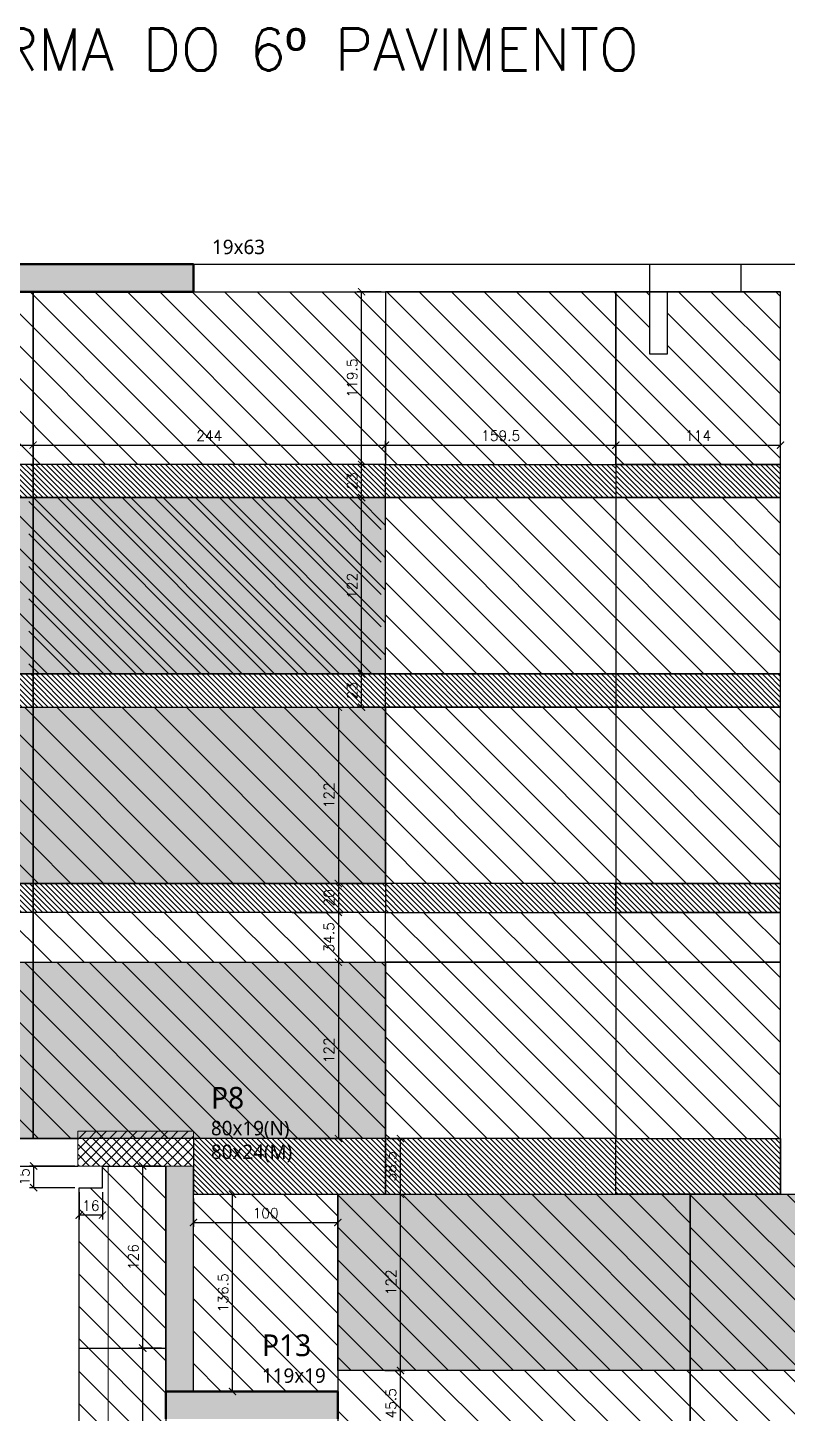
# Model space of a CAD drawing. Extents: x -32107 to -10774, y -8834 to 6017.
# Drawn here: x -30782 to -30256, y -6773 to -5814 of the extents above; entities that cross this region are included whole.
import ezdxf

# ---------------------------------------------------------------- set-up
doc = ezdxf.new("R2010")
doc.units = 0
doc.header["$PDMODE"] = 2
doc.header["$PDSIZE"] = 10
doc.layers.get('0').update_dxf_attribs({"lineweight": 13})
doc.layers.get('Defpoints').update_dxf_attribs({"lineweight": 13})
doc.layers.add('A-DETL', color=7, linetype='Continuous', lineweight=18, true_color=0x00a600)
for name, color, linetype, lineweight in [('A-DETL-GENF', 7, 'Continuous', 18), ('A-FLOR', 7, 'Continuous', 18), ('A-GENM', 7, 'Continuous', 18), ('S-BEAM', 7, 'Continuous', 18), ('S-BEAM-IDEN', 7, 'Continuous', 9), ('S-COLS', 7, 'Continuous', 18), ('S-COLS-IDEN', 7, 'Continuous', 9), ('texto de viga', 7, 'Continuous', 13)]:
    doc.layers.add(name, color=color, linetype=linetype, lineweight=lineweight)
for name, color, linetype in [('Cota', 4, 'Continuous'), ('Faixa Reesc', 8, 'Continuous'), ('Hachura 122x244', 253, 'Continuous'), ('Painéis', 200, 'Continuous'), ('Reaproveitamento', 251, 'Continuous')]:
    doc.layers.add(name, color=color, linetype=linetype)
doc.styles.add('Gadugi', font='gadugi.ttf', dxfattribs={"height": 15})
doc.styles.add('Gadugi_1', font='gadugi.ttf', dxfattribs={"height": 10})
doc.styles.add('ROMANS', font='romans.shx')
doc.dimstyles.new('Cota Paínel', dxfattribs={"dimtxt": 7, "dimasz": 5, "dimexe": 3, "dimexo": 3, "dimgap": 3, "dimtad": 1, "dimdec": 1, "dimzin": 12, "dimdsep": 46, "dimtxsty": 'ROMANS', "dimblk": 'ARCHTICK', "dimcen": 0, "dimclrd": 4, "dimclre": 4, "dimclrt": 1, "dimadec": 1, "dimazin": 3, "dimtfac": 1, "dimtdec": 1, "dimtmove": 0, "dimatfit": 3, "dimldrblk": 'OBLIQUE', "dimfxl": 0, "dimtolj": 1, "dimtzin": 12, "dimarcsym": 0})
pattern_1 = [(135, (-1087.15, -8710.546), (-11.22532, -11.22532), [])]
pattern_2 = [(135, (-1087.1495, -8707.5464), (-1.79605122, -1.79605122), [])]
pattern_3 = [(135, (-273.1495, -10304.4804), (-1.79605122, -1.79605122), [])]
pattern_4 = [(135, (-273.15, -10304.48), (-11.22532, -11.22532), [])]
pattern_5 = [(135, (-1087.1495, -8852.5464), (-1.79605122, -1.79605122), [])]
pattern_6 = [(135, (-273.15, -10480.98), (-11.22532, -11.22532), [])]
pattern_7 = [(135, (47.0113, -948.8514), (-1.79605122, -1.79605122), [])]
pattern_8 = [(135, (47.011, -948.851), (-11.22532, -11.22532), [])]

# ---------------------------------------------------------------- blocks, each defined once
blk = doc.blocks.new('122x244')
at = {"layer": 'Hachura 122x244'}
h = blk.add_hatch(color=256, dxfattribs=at)
h.dxf.hatch_style = 2
h.paths.add_polyline_path([(-30259.5, 9300.7), (-30015.5, 9300.7), (-30015.5, 9422.7), (-30259.5, 9422.7)])
at = {"layer": 'Painéis'}
blk.add_lwpolyline([(-30259.5, 9300.7), (-30015.5, 9300.7), (-30015.5, 9422.7), (-30259.5, 9422.7)], close=True, dxfattribs=at)
blk = doc.blocks.new('_ArchTick')
at = {"color": 0, "linetype": 'ByBlock', "const_width": 0.15}
blk.add_lwpolyline([(-0.5, -0.5), (0.5, 0.5)], dxfattribs=at)
blk = doc.blocks.new('*D44')
at = {"layer": 'A-GENM', "color": 4, "lineweight": -2, "transparency": 16777216}
for p, q in [((-30537.71, -6139.64), (-30554.29, -6139.64)), ((-30551.29, -6261.64), (-30551.29, -6139.64)), ((-30537.71, -6261.64), (-30554.29, -6261.64))]:
    blk.add_line(p, q, dxfattribs=at)
at = {"layer": 'Defpoints', "color": 0, "transparency": 16777216}
for p in [(-30551.29, -6139.64), (-30534.71, -6139.64), (-30534.71, -6261.64)]:
    blk.add_point(p, dxfattribs=at)
at = {"layer": 'A-GENM', "color": 4, "lineweight": -2, "transparency": 16777216, "xscale": 5, "yscale": 5, "zscale": 5}
for p, rotation in [((-30551.29, -6139.64), 90), ((-30551.29, -6261.64), 270)]:
    blk.add_blockref('_ArchTick', p, dxfattribs=dict(at, rotation=rotation))
at = {"layer": 'A-GENM', "color": 1, "transparency": 16777216, "insert": (-30557.79, -6200.64), "char_height": 7, "attachment_point": 5, "rotation": 90, "style": 'ROMANS'}
blk.add_mtext('\\A1;122', dxfattribs=at)
blk = doc.blocks.new('_OBLIQUE')
at = {"color": 0, "linetype": 'ByBlock', "lineweight": -2}
for p, q in [((0, 0), (-1, 0)), ((-0.5, -0.5), (0.5, 0.5))]:
    blk.add_line(p, q, dxfattribs=at)
blk = doc.blocks.new('*D45')
at = {"layer": 'A-GENM', "color": 4, "lineweight": -2, "transparency": 16777216}
for p, q in [((-30537.71, -6116.64), (-30554.29, -6116.64)), ((-30551.29, -6139.64), (-30551.29, -6116.64)), ((-30537.71, -6139.64), (-30554.29, -6139.64))]:
    blk.add_line(p, q, dxfattribs=at)
at = {"layer": 'Defpoints', "color": 0, "transparency": 16777216}
for p in [(-30551.29, -6116.64), (-30534.71, -6116.64), (-30534.71, -6139.64)]:
    blk.add_point(p, dxfattribs=at)
at = {"layer": 'A-GENM', "color": 4, "lineweight": -2, "transparency": 16777216, "xscale": 5, "yscale": 5, "zscale": 5}
for p, rotation in [((-30551.29, -6116.64), 90), ((-30551.29, -6139.64), 270)]:
    blk.add_blockref('_ArchTick', p, dxfattribs=dict(at, rotation=rotation))
at = {"layer": 'A-GENM', "color": 1, "transparency": 16777216, "insert": (-30557.79, -6128.14), "char_height": 7, "attachment_point": 5, "rotation": 90, "style": 'ROMANS'}
blk.add_mtext('\\A1;23', dxfattribs=at)
blk = doc.blocks.new('*D46')
at = {"layer": 'Cota', "color": 4, "lineweight": -2, "transparency": 16777216}
for p, q in [((-30537.68, -5997.14), (-30554.29, -5997.14)), ((-30551.29, -6116.64), (-30551.29, -5997.14)), ((-30537.71, -6116.64), (-30554.29, -6116.64))]:
    blk.add_line(p, q, dxfattribs=at)
at = {"layer": 'Defpoints', "color": 0, "transparency": 16777216}
for p in [(-30551.29, -5997.14), (-30534.68, -5997.14), (-30534.71, -6116.64)]:
    blk.add_point(p, dxfattribs=at)
at = {"layer": 'Cota', "color": 4, "lineweight": -2, "transparency": 16777216, "xscale": 5, "yscale": 5, "zscale": 5}
for p, rotation in [((-30551.29, -5997.14), 90), ((-30551.29, -6116.64), 270)]:
    blk.add_blockref('_ArchTick', p, dxfattribs=dict(at, rotation=rotation))
at = {"layer": 'Cota', "color": 1, "transparency": 16777216, "insert": (-30557.79, -6056.89), "char_height": 7, "attachment_point": 5, "rotation": 90, "style": 'ROMANS'}
blk.add_mtext('\\A1;119.5', dxfattribs=at)
blk = doc.blocks.new('*D47')
at = {"layer": 'Cota', "color": 4, "lineweight": -2, "transparency": 16777216}
for p, q in [((-30599.22, -6284.64), (-30564.35, -6284.64)), ((-30567.35, -6284.64), (-30567.35, -6406.64)), ((-30599.22, -6406.64), (-30564.35, -6406.64))]:
    blk.add_line(p, q, dxfattribs=at)
at = {"layer": 'Defpoints', "color": 0, "transparency": 16777216}
for p in [(-30602.22, -6284.64), (-30602.22, -6406.64), (-30567.35, -6406.64)]:
    blk.add_point(p, dxfattribs=at)
at = {"layer": 'Cota', "color": 4, "lineweight": -2, "transparency": 16777216, "xscale": 5, "yscale": 5, "zscale": 5}
for p, rotation in [((-30567.35, -6284.64), 90), ((-30567.35, -6406.64), 270)]:
    blk.add_blockref('_ArchTick', p, dxfattribs=dict(at, rotation=rotation))
at = {"layer": 'Cota', "color": 1, "transparency": 16777216, "insert": (-30573.85, -6345.64), "char_height": 7, "attachment_point": 5, "rotation": 90, "style": 'ROMANS'}
blk.add_mtext('\\A1;122', dxfattribs=at)
blk = doc.blocks.new('*D49')
at = {"layer": 'A-GENM', "color": 4, "lineweight": -2, "transparency": 16777216}
for p, q in [((-30599.22, -6426.64), (-30564.35, -6426.64)), ((-30567.35, -6426.64), (-30567.35, -6461.14)), ((-30599.22, -6461.14), (-30564.35, -6461.14))]:
    blk.add_line(p, q, dxfattribs=at)
at = {"layer": 'Defpoints', "color": 0, "transparency": 16777216}
for p in [(-30602.22, -6426.64), (-30602.22, -6461.14), (-30567.35, -6461.14)]:
    blk.add_point(p, dxfattribs=at)
at = {"layer": 'A-GENM', "color": 4, "lineweight": -2, "transparency": 16777216, "xscale": 5, "yscale": 5, "zscale": 5}
for p, rotation in [((-30567.35, -6426.64), 90), ((-30567.35, -6461.14), 270)]:
    blk.add_blockref('_ArchTick', p, dxfattribs=dict(at, rotation=rotation))
at = {"layer": 'A-GENM', "color": 1, "transparency": 16777216, "insert": (-30573.85, -6443.89), "char_height": 7, "attachment_point": 5, "rotation": 90, "style": 'ROMANS'}
blk.add_mtext('\\A1;34.5', dxfattribs=at)
blk = doc.blocks.new('*D48')
at = {"layer": 'A-GENM', "color": 4, "lineweight": -2, "transparency": 16777216}
for p, q in [((-30599.22, -6406.64), (-30564.35, -6406.64)), ((-30567.35, -6406.64), (-30567.35, -6426.64)), ((-30599.22, -6426.64), (-30564.35, -6426.64))]:
    blk.add_line(p, q, dxfattribs=at)
at = {"layer": 'Defpoints', "color": 0, "transparency": 16777216}
for p in [(-30602.22, -6406.64), (-30602.22, -6426.64), (-30567.35, -6426.64)]:
    blk.add_point(p, dxfattribs=at)
at = {"layer": 'A-GENM', "color": 4, "lineweight": -2, "transparency": 16777216, "xscale": 5, "yscale": 5, "zscale": 5}
for p, rotation in [((-30567.35, -6406.64), 90), ((-30567.35, -6426.64), 270)]:
    blk.add_blockref('_ArchTick', p, dxfattribs=dict(at, rotation=rotation))
at = {"layer": 'A-GENM', "color": 1, "transparency": 16777216, "insert": (-30573.85, -6416.64), "char_height": 7, "attachment_point": 5, "rotation": 90, "style": 'ROMANS'}
blk.add_mtext('\\A1;20', dxfattribs=at)
blk = doc.blocks.new('*D50')
at = {"layer": 'A-GENM', "color": 4, "lineweight": -2, "transparency": 16777216}
for p, q in [((-30537.71, -6261.64), (-30554.29, -6261.64)), ((-30551.29, -6284.64), (-30551.29, -6261.64)), ((-30537.71, -6284.64), (-30554.29, -6284.64))]:
    blk.add_line(p, q, dxfattribs=at)
at = {"layer": 'Defpoints', "color": 0, "transparency": 16777216}
for p in [(-30551.29, -6261.64), (-30534.71, -6261.64), (-30534.71, -6284.64)]:
    blk.add_point(p, dxfattribs=at)
at = {"layer": 'A-GENM', "color": 4, "lineweight": -2, "transparency": 16777216, "xscale": 5, "yscale": 5, "zscale": 5}
for p, rotation in [((-30551.29, -6261.64), 90), ((-30551.29, -6284.64), 270)]:
    blk.add_blockref('_ArchTick', p, dxfattribs=dict(at, rotation=rotation))
at = {"layer": 'A-GENM', "color": 1, "transparency": 16777216, "insert": (-30557.79, -6273.14), "char_height": 7, "attachment_point": 5, "rotation": 90, "style": 'ROMANS'}
blk.add_mtext('\\A1;23', dxfattribs=at)
blk = doc.blocks.new('*D51')
at = {"layer": 'Cota', "color": 4, "lineweight": -2, "transparency": 16777216}
for p, q in [((-30599.22, -6461.14), (-30564.35, -6461.14)), ((-30567.35, -6461.14), (-30567.35, -6583.14)), ((-30599.22, -6583.14), (-30564.35, -6583.14))]:
    blk.add_line(p, q, dxfattribs=at)
at = {"layer": 'Defpoints', "color": 0, "transparency": 16777216}
for p in [(-30602.22, -6461.14), (-30602.22, -6583.14), (-30567.35, -6583.14)]:
    blk.add_point(p, dxfattribs=at)
at = {"layer": 'Cota', "color": 4, "lineweight": -2, "transparency": 16777216, "xscale": 5, "yscale": 5, "zscale": 5}
for p, rotation in [((-30567.35, -6461.14), 90), ((-30567.35, -6583.14), 270)]:
    blk.add_blockref('_ArchTick', p, dxfattribs=dict(at, rotation=rotation))
at = {"layer": 'Cota', "color": 1, "transparency": 16777216, "insert": (-30573.85, -6522.14), "char_height": 7, "attachment_point": 5, "rotation": 90, "style": 'ROMANS'}
blk.add_mtext('\\A1;122', dxfattribs=at)
blk = doc.blocks.new('*D54')
at = {"layer": 'Cota', "color": 4, "lineweight": -2, "transparency": 16777216}
for p, q in [((-31022.71, -6113.64), (-31022.71, -6100.31)), ((-31022.71, -6103.31), (-30778.71, -6103.31)), ((-30778.71, -6113.64), (-30778.71, -6100.31))]:
    blk.add_line(p, q, dxfattribs=at)
at = {"layer": 'Defpoints', "color": 0, "transparency": 16777216}
for p in [(-30778.71, -6103.31), (-31022.71, -6116.64), (-30778.71, -6116.64)]:
    blk.add_point(p, dxfattribs=at)
at = {"layer": 'Cota', "color": 4, "lineweight": -2, "transparency": 16777216, "xscale": 5, "yscale": 5, "zscale": 5, "rotation": 180}
blk.add_blockref('_ArchTick', (-31022.71, -6103.31), dxfattribs=at)
at = {"layer": 'Cota', "color": 4, "lineweight": -2, "transparency": 16777216, "xscale": 5, "yscale": 5, "zscale": 5}
blk.add_blockref('_ArchTick', (-30778.71, -6103.31), dxfattribs=at)
at = {"layer": 'Cota', "color": 1, "transparency": 16777216, "insert": (-30900.71, -6096.81), "char_height": 7, "attachment_point": 5, "style": 'ROMANS'}
blk.add_mtext('\\A1;244', dxfattribs=at)
blk = doc.blocks.new('*D55')
at = {"layer": 'Cota', "color": 4, "lineweight": -2, "transparency": 16777216}
for p, q in [((-30778.71, -6113.64), (-30778.71, -6100.31)), ((-30778.71, -6103.31), (-30534.71, -6103.31)), ((-30534.71, -6113.64), (-30534.71, -6100.31))]:
    blk.add_line(p, q, dxfattribs=at)
at = {"layer": 'Defpoints', "color": 0, "transparency": 16777216}
for p in [(-30534.71, -6103.31), (-30778.71, -6116.64), (-30534.71, -6116.64)]:
    blk.add_point(p, dxfattribs=at)
at = {"layer": 'Cota', "color": 4, "lineweight": -2, "transparency": 16777216, "xscale": 5, "yscale": 5, "zscale": 5, "rotation": 180}
blk.add_blockref('_ArchTick', (-30778.71, -6103.31), dxfattribs=at)
at = {"layer": 'Cota', "color": 4, "lineweight": -2, "transparency": 16777216, "xscale": 5, "yscale": 5, "zscale": 5}
blk.add_blockref('_ArchTick', (-30534.71, -6103.31), dxfattribs=at)
at = {"layer": 'Cota', "color": 1, "transparency": 16777216, "insert": (-30656.71, -6096.81), "char_height": 7, "attachment_point": 5, "style": 'ROMANS'}
blk.add_mtext('\\A1;244', dxfattribs=at)
blk = doc.blocks.new('*D56')
at = {"layer": 'A-GENM', "color": 4, "lineweight": -2, "transparency": 16777216}
for p, q in [((-30534.71, -6113.64), (-30534.71, -6100.31)), ((-30534.71, -6103.31), (-30375.21, -6103.31)), ((-30375.21, -6113.64), (-30375.21, -6100.31))]:
    blk.add_line(p, q, dxfattribs=at)
at = {"layer": 'Defpoints', "color": 0, "transparency": 16777216}
for p in [(-30375.21, -6103.31), (-30534.71, -6116.64), (-30375.21, -6116.64)]:
    blk.add_point(p, dxfattribs=at)
at = {"layer": 'A-GENM', "color": 4, "lineweight": -2, "transparency": 16777216, "xscale": 5, "yscale": 5, "zscale": 5, "rotation": 180}
blk.add_blockref('_ArchTick', (-30534.71, -6103.31), dxfattribs=at)
at = {"layer": 'A-GENM', "color": 4, "lineweight": -2, "transparency": 16777216, "xscale": 5, "yscale": 5, "zscale": 5}
blk.add_blockref('_ArchTick', (-30375.21, -6103.31), dxfattribs=at)
at = {"layer": 'A-GENM', "color": 1, "transparency": 16777216, "insert": (-30454.96, -6096.81), "char_height": 7, "attachment_point": 5, "style": 'ROMANS'}
blk.add_mtext('\\A1;159.5', dxfattribs=at)
blk = doc.blocks.new('*D57')
at = {"layer": 'Cota', "color": 4, "lineweight": -2, "transparency": 16777216}
for p, q in [((-30375.21, -6113.64), (-30375.21, -6100.31)), ((-30375.21, -6103.31), (-30261.21, -6103.31)), ((-30261.21, -6113.64), (-30261.21, -6100.31))]:
    blk.add_line(p, q, dxfattribs=at)
at = {"layer": 'Defpoints', "color": 0, "transparency": 16777216}
for p in [(-30261.21, -6103.31), (-30375.21, -6116.64), (-30261.21, -6116.64)]:
    blk.add_point(p, dxfattribs=at)
at = {"layer": 'Cota', "color": 4, "lineweight": -2, "transparency": 16777216, "xscale": 5, "yscale": 5, "zscale": 5, "rotation": 180}
blk.add_blockref('_ArchTick', (-30375.21, -6103.31), dxfattribs=at)
at = {"layer": 'Cota', "color": 4, "lineweight": -2, "transparency": 16777216, "xscale": 5, "yscale": 5, "zscale": 5}
blk.add_blockref('_ArchTick', (-30261.21, -6103.31), dxfattribs=at)
at = {"layer": 'Cota', "color": 1, "transparency": 16777216, "insert": (-30318.21, -6096.81), "char_height": 7, "attachment_point": 5, "style": 'ROMANS'}
blk.add_mtext('\\A1;114', dxfattribs=at)
blk = doc.blocks.new('*D82')
at = {"layer": 'Cota', "color": 4, "lineweight": -2, "transparency": 16777216}
for p, q in [((-30535.2, -6743.64), (-30521.38, -6743.64)), ((-30524.38, -6789.14), (-30524.38, -6743.64)), ((-30535.2, -6789.14), (-30521.38, -6789.14))]:
    blk.add_line(p, q, dxfattribs=at)
at = {"layer": 'Defpoints', "color": 0, "transparency": 16777216}
for p in [(-30538.2, -6743.64), (-30524.38, -6743.64), (-30538.2, -6789.14)]:
    blk.add_point(p, dxfattribs=at)
at = {"layer": 'Cota', "color": 4, "lineweight": -2, "transparency": 16777216, "xscale": 5, "yscale": 5, "zscale": 5}
for p, rotation in [((-30524.38, -6743.64), 90), ((-30524.38, -6789.14), 270)]:
    blk.add_blockref('_ArchTick', p, dxfattribs=dict(at, rotation=rotation))
at = {"layer": 'Cota', "color": 1, "transparency": 16777216, "insert": (-30530.88, -6766.39), "char_height": 7, "attachment_point": 5, "rotation": 90, "style": 'ROMANS'}
blk.add_mtext('\\A1;45.5', dxfattribs=at)
blk = doc.blocks.new('*D83')
at = {"layer": 'Cota', "color": 4, "lineweight": -2, "transparency": 16777216}
for p, q in [((-30531.71, -6621.64), (-30521.38, -6621.64)), ((-30524.38, -6743.64), (-30524.38, -6621.64)), ((-30535.2, -6743.64), (-30521.38, -6743.64))]:
    blk.add_line(p, q, dxfattribs=at)
at = {"layer": 'Defpoints', "color": 0, "transparency": 16777216}
for p in [(-30534.71, -6621.64), (-30524.38, -6621.64), (-30538.2, -6743.64)]:
    blk.add_point(p, dxfattribs=at)
at = {"layer": 'Cota', "color": 4, "lineweight": -2, "transparency": 16777216, "xscale": 5, "yscale": 5, "zscale": 5}
for p, rotation in [((-30524.38, -6621.64), 90), ((-30524.38, -6743.64), 270)]:
    blk.add_blockref('_ArchTick', p, dxfattribs=dict(at, rotation=rotation))
at = {"layer": 'Cota', "color": 1, "transparency": 16777216, "insert": (-30530.88, -6682.64), "char_height": 7, "attachment_point": 5, "rotation": 90, "style": 'ROMANS'}
blk.add_mtext('\\A1;122', dxfattribs=at)
blk = doc.blocks.new('*D84')
at = {"layer": 'Cota', "color": 4, "lineweight": -2, "transparency": 16777216}
for p, q in [((-30531.71, -6583.14), (-30521.38, -6583.14)), ((-30524.38, -6621.64), (-30524.38, -6583.14)), ((-30531.71, -6621.64), (-30521.38, -6621.64))]:
    blk.add_line(p, q, dxfattribs=at)
at = {"layer": 'Defpoints', "color": 0, "transparency": 16777216}
for p in [(-30534.71, -6583.14), (-30524.38, -6583.14), (-30534.71, -6621.64)]:
    blk.add_point(p, dxfattribs=at)
at = {"layer": 'Cota', "color": 4, "lineweight": -2, "transparency": 16777216, "xscale": 5, "yscale": 5, "zscale": 5}
for p, rotation in [((-30524.38, -6583.14), 90), ((-30524.38, -6621.64), 270)]:
    blk.add_blockref('_ArchTick', p, dxfattribs=dict(at, rotation=rotation))
at = {"layer": 'Cota', "color": 1, "transparency": 16777216, "insert": (-30530.88, -6602.39), "char_height": 7, "attachment_point": 5, "rotation": 90, "style": 'ROMANS'}
blk.add_mtext('\\A1;38.5', dxfattribs=at)
blk = doc.blocks.new('*D89')
at = {"layer": 'Cota', "color": 4, "lineweight": -2, "transparency": 16777216}
for p, q in [((-30667.71, -6624.64), (-30667.71, -6644.23)), ((-30567.71, -6624.64), (-30567.71, -6644.23)), ((-30667.71, -6641.23), (-30567.71, -6641.23))]:
    blk.add_line(p, q, dxfattribs=at)
at = {"layer": 'Defpoints', "color": 0, "transparency": 16777216}
for p in [(-30667.71, -6621.64), (-30567.71, -6621.64), (-30567.71, -6641.23)]:
    blk.add_point(p, dxfattribs=at)
at = {"layer": 'Cota', "color": 4, "lineweight": -2, "transparency": 16777216, "xscale": 5, "yscale": 5, "zscale": 5, "rotation": 180}
blk.add_blockref('_ArchTick', (-30667.71, -6641.23), dxfattribs=at)
at = {"layer": 'Cota', "color": 4, "lineweight": -2, "transparency": 16777216, "xscale": 5, "yscale": 5, "zscale": 5}
blk.add_blockref('_ArchTick', (-30567.71, -6641.23), dxfattribs=at)
at = {"layer": 'Cota', "color": 1, "transparency": 16777216, "insert": (-30617.71, -6634.73), "char_height": 7, "attachment_point": 5, "style": 'ROMANS'}
blk.add_mtext('\\A1;100', dxfattribs=at)
blk = doc.blocks.new('*D90')
at = {"layer": 'Cota', "color": 4, "lineweight": -2, "transparency": 16777216}
for p, q in [((-30652.33, -6621.64), (-30637.63, -6621.64)), ((-30640.63, -6758.14), (-30640.63, -6621.64)), ((-30652.33, -6758.14), (-30637.63, -6758.14))]:
    blk.add_line(p, q, dxfattribs=at)
at = {"layer": 'Defpoints', "color": 0, "transparency": 16777216}
for p in [(-30655.33, -6621.64), (-30640.63, -6621.64), (-30655.33, -6758.14)]:
    blk.add_point(p, dxfattribs=at)
at = {"layer": 'Cota', "color": 4, "lineweight": -2, "transparency": 16777216, "xscale": 5, "yscale": 5, "zscale": 5}
for p, rotation in [((-30640.63, -6621.64), 90), ((-30640.63, -6758.14), 270)]:
    blk.add_blockref('_ArchTick', p, dxfattribs=dict(at, rotation=rotation))
at = {"layer": 'Cota', "color": 1, "transparency": 16777216, "insert": (-30647.13, -6689.89), "char_height": 7, "attachment_point": 5, "rotation": 90, "style": 'ROMANS'}
blk.add_mtext('\\A1;136.5', dxfattribs=at)
blk = doc.blocks.new('*D166')
at = {"layer": 'Cota', "color": 4, "lineweight": -2, "transparency": 16777216}
for p, q in [((-30689.75, -6728.14), (-30705.84, -6728.14)), ((-30702.84, -6972.14), (-30702.84, -6728.14)), ((-30689.75, -6972.14), (-30705.84, -6972.14))]:
    blk.add_line(p, q, dxfattribs=at)
at = {"layer": 'Defpoints', "color": 0, "transparency": 16777216}
for p in [(-30702.84, -6728.14), (-30686.75, -6728.14), (-30686.75, -6972.14)]:
    blk.add_point(p, dxfattribs=at)
at = {"layer": 'Cota', "color": 4, "lineweight": -2, "transparency": 16777216, "xscale": 5, "yscale": 5, "zscale": 5}
for p, rotation in [((-30702.84, -6728.14), 90), ((-30702.84, -6972.14), 270)]:
    blk.add_blockref('_ArchTick', p, dxfattribs=dict(at, rotation=rotation))
at = {"layer": 'Cota', "color": 1, "transparency": 16777216, "insert": (-30709.34, -6850.14), "char_height": 7, "attachment_point": 5, "rotation": 90, "style": 'ROMANS'}
blk.add_mtext('\\A1;244', dxfattribs=at)
blk = doc.blocks.new('*D167')
at = {"layer": 'Cota', "color": 4, "lineweight": -2, "transparency": 16777216}
for p, q in [((-30689.75, -6602.14), (-30705.84, -6602.14)), ((-30702.84, -6728.14), (-30702.84, -6602.14)), ((-30689.75, -6728.14), (-30705.84, -6728.14))]:
    blk.add_line(p, q, dxfattribs=at)
at = {"layer": 'Defpoints', "color": 0, "transparency": 16777216}
for p in [(-30702.84, -6602.14), (-30686.75, -6602.14), (-30686.75, -6728.14)]:
    blk.add_point(p, dxfattribs=at)
at = {"layer": 'Cota', "color": 4, "lineweight": -2, "transparency": 16777216, "xscale": 5, "yscale": 5, "zscale": 5}
for p, rotation in [((-30702.84, -6602.14), 90), ((-30702.84, -6728.14), 270)]:
    blk.add_blockref('_ArchTick', p, dxfattribs=dict(at, rotation=rotation))
at = {"layer": 'Cota', "color": 1, "transparency": 16777216, "insert": (-30709.34, -6665.14), "char_height": 7, "attachment_point": 5, "rotation": 90, "style": 'ROMANS'}
blk.add_mtext('\\A1;126', dxfattribs=at)
blk = doc.blocks.new('*D169')
at = {"layer": 'Cota', "color": 4, "lineweight": -2, "transparency": 16777216}
for p, q in [((-30749.75, -6602.14), (-30781.3, -6602.14)), ((-30778.3, -6617.14), (-30778.3, -6602.14)), ((-30749.75, -6617.14), (-30781.3, -6617.14))]:
    blk.add_line(p, q, dxfattribs=at)
at = {"layer": 'Defpoints', "color": 0, "transparency": 16777216}
for p in [(-30778.3, -6602.14), (-30746.75, -6602.14), (-30746.75, -6617.14)]:
    blk.add_point(p, dxfattribs=at)
at = {"layer": 'Cota', "color": 4, "lineweight": -2, "transparency": 16777216, "xscale": 5, "yscale": 5, "zscale": 5}
for p, rotation in [((-30778.3, -6602.14), 90), ((-30778.3, -6617.14), 270)]:
    blk.add_blockref('_ArchTick', p, dxfattribs=dict(at, rotation=rotation))
at = {"layer": 'Cota', "color": 1, "transparency": 16777216, "insert": (-30784.8, -6609.64), "char_height": 7, "attachment_point": 5, "rotation": 90, "style": 'ROMANS'}
blk.add_mtext('\\A1;15', dxfattribs=at)
blk = doc.blocks.new('*D170')
at = {"layer": 'Cota', "color": 4, "lineweight": -2, "transparency": 16777216}
for p, q in [((-30746.75, -6620.14), (-30746.75, -6639.1)), ((-30730.71, -6620.14), (-30730.71, -6639.1)), ((-30730.71, -6636.1), (-30746.75, -6636.1))]:
    blk.add_line(p, q, dxfattribs=at)
at = {"layer": 'Defpoints', "color": 0, "transparency": 16777216}
for p in [(-30746.75, -6617.14), (-30730.71, -6617.14), (-30746.75, -6636.1)]:
    blk.add_point(p, dxfattribs=at)
at = {"layer": 'Cota', "color": 4, "lineweight": -2, "transparency": 16777216, "xscale": 5, "yscale": 5, "zscale": 5, "rotation": 180}
blk.add_blockref('_ArchTick', (-30746.75, -6636.1), dxfattribs=at)
at = {"layer": 'Cota', "color": 4, "lineweight": -2, "transparency": 16777216, "xscale": 5, "yscale": 5, "zscale": 5}
blk.add_blockref('_ArchTick', (-30730.71, -6636.1), dxfattribs=at)
at = {"layer": 'Cota', "color": 1, "transparency": 16777216, "insert": (-30738.73, -6629.6), "char_height": 7, "attachment_point": 5, "style": 'ROMANS'}
blk.add_mtext('\\A1;16', dxfattribs=at)

msp = doc.modelspace()

# ---------------------------------------------------------------- hatches: boundary and pattern name
at = {"layer": 'A-DETL-GENF', "true_color": 0x808080}
h = msp.add_hatch(dxfattribs=at)
h.set_pattern_fill('FP_2', color=8, style=0, pattern_type=2)
h.set_pattern_definition([(45, (-29547.208, -6387.3903), (-3.535534, 3.535534), [])])
h.paths.add_polyline_path([(-30667.71, -6583.14), (-30667.71, -6578.14), (-30747.71, -6578.14), (-30747.71, -6583.14)], flags=0)
at = {"layer": 'A-DETL-GENF', "true_color": 0x0000ff}
h = msp.add_hatch(dxfattribs=at)
h.set_pattern_fill('FP_1', color=5, style=0, pattern_type=2)
h.set_pattern_definition([(45, (-29547.208, -6387.3903), (-3.535534, 3.535534), []), (135, (-29547.208, -6387.3903), (-3.535534, -3.535534), [])])
h.paths.add_polyline_path([(-30667.71, -6602.14), (-30667.71, -6583.14), (-30747.71, -6583.14), (-30747.71, -6602.14)], flags=0)
at = {"layer": 'Faixa Reesc'}
h = msp.add_hatch(dxfattribs=at)
h.set_pattern_fill('ANSI31', color=256, scale=0.8, angle=90)
h.set_pattern_definition(pattern_2)
h.paths.add_polyline_path([(-31022.71, -6116.64), (-31022.71, -6139.64), (-30778.71, -6139.64), (-30778.71, -6116.64)])
h = msp.add_hatch(dxfattribs=at)
h.set_pattern_fill('ANSI31', color=256, scale=0.8, angle=90)
h.set_pattern_definition(pattern_2)
h.paths.add_polyline_path([(-30778.71, -6116.64), (-30778.71, -6139.64), (-30534.71, -6139.64), (-30534.71, -6116.64)])
h = msp.add_hatch(dxfattribs=at)
h.set_pattern_fill('ANSI31', color=256, scale=0.8, angle=90)
h.set_pattern_definition(pattern_2)
h.paths.add_polyline_path([(-30375.21, -6116.64), (-30534.71, -6116.64), (-30534.71, -6139.64), (-30375.21, -6139.64)])
h = msp.add_hatch(dxfattribs=at)
h.set_pattern_fill('ANSI31', color=256, scale=0.8, angle=90)
h.set_pattern_definition(pattern_7)
h.paths.add_polyline_path([(-30261.21, -6116.64), (-30375.21, -6116.64), (-30375.21, -6139.64), (-30261.21, -6139.64)])
h.paths.add_polyline_path([(-30261.21, -6261.64), (-30375.21, -6261.64), (-30375.21, -6284.64), (-30261.21, -6284.64)])
h.paths.add_polyline_path([(-30261.21, -6406.64), (-30375.21, -6406.64), (-30375.21, -6426.64), (-30261.21, -6426.64)])
h.paths.add_polyline_path([(-30375.21, -6406.64), (-30534.71, -6406.64), (-30534.71, -6426.64), (-30375.21, -6426.64)])
h = msp.add_hatch(dxfattribs=at)
h.set_pattern_fill('ANSI31', color=256, scale=0.8, angle=90)
h.set_pattern_definition(pattern_5)
h.paths.add_polyline_path([(-31022.71, -6261.64), (-31022.71, -6284.64), (-30778.71, -6284.64), (-30778.71, -6261.64)])
h = msp.add_hatch(dxfattribs=at)
h.set_pattern_fill('ANSI31', color=256, scale=0.8, angle=90)
h.set_pattern_definition(pattern_5)
h.paths.add_polyline_path([(-30778.71, -6261.64), (-30778.71, -6284.64), (-30534.71, -6284.64), (-30534.71, -6261.64)])
h = msp.add_hatch(dxfattribs=at)
h.set_pattern_fill('ANSI31', color=256, scale=0.8, angle=90)
h.set_pattern_definition(pattern_5)
h.paths.add_polyline_path([(-30375.21, -6261.64), (-30534.71, -6261.64), (-30534.71, -6284.64), (-30375.21, -6284.64)])
h = msp.add_hatch(dxfattribs=at)
h.set_pattern_fill('ANSI31', color=256, scale=0.8, angle=90)
h.set_pattern_definition(pattern_3)
h.paths.add_polyline_path([(-30778.71, -6426.64), (-31022.71, -6426.64), (-31022.71, -6406.64), (-30778.71, -6406.64)])
h = msp.add_hatch(dxfattribs=at)
h.set_pattern_fill('ANSI31', color=256, scale=0.8, angle=90)
h.set_pattern_definition(pattern_3)
h.paths.add_polyline_path([(-30534.71, -6426.64), (-30778.71, -6426.64), (-30778.71, -6406.64), (-30534.71, -6406.64)])
h = msp.add_hatch(dxfattribs=at)
h.set_pattern_fill('ANSI31', color=256, scale=0.8, angle=90)
h.set_pattern_definition([(135, (-162.1495, -10276.5464), (-1.79605122, -1.79605122), [])])
h.paths.add_polyline_path([(-30534.71, -6583.14), (-30667.71, -6583.14), (-30667.71, -6621.64), (-30534.71, -6621.64)])
h = msp.add_hatch(dxfattribs=at)
h.set_pattern_fill('ANSI31', color=256, scale=0.8, angle=90)
h.set_pattern_definition([(135, (-29.1495, -10276.5464), (-1.79605122, -1.79605122), [])])
h.paths.add_polyline_path([(-30375.21, -6583.14), (-30534.71, -6583.14), (-30534.71, -6621.64), (-30375.21, -6621.64)])
h = msp.add_hatch(dxfattribs=at)
h.set_pattern_fill('ANSI31', color=256, scale=0.8, angle=90)
h.set_pattern_definition(pattern_7)
h.paths.add_polyline_path([(-30375.21, -6583.14), (-30375.21, -6621.64), (-30261.21, -6621.64), (-30261.21, -6583.14)])
at = {"layer": 'Reaproveitamento'}
h = msp.add_hatch(dxfattribs=at)
h.set_pattern_fill('ANSI31', color=256, scale=5, angle=90)
h.set_pattern_definition(pattern_8)
h.paths.add_polyline_path([(-30778.71, -5997.14), (-31022.71, -5997.14), (-31022.71, -6083.25), (-30998.48, -6083.25), (-30998.48, -6097.25), (-31022.71, -6097.25), (-31022.71, -6116.64), (-30778.71, -6116.64)])
h.paths.add_polyline_path([(-30534.71, -5997.14), (-30778.71, -5997.14), (-30778.71, -6116.64), (-30534.71, -6116.64)])
h.paths.add_polyline_path([(-30375.21, -5997.14), (-30534.71, -5997.14), (-30534.71, -6116.64), (-30375.21, -6116.64)])
h.paths.add_polyline_path([(-30261.21, -5997.14), (-30339.62, -5997.14), (-30339.62, -6040.4), (-30351.62, -6040.4), (-30351.62, -5997.14), (-30375.21, -5997.14), (-30375.21, -6116.64), (-30261.21, -6116.64)])
h.paths.add_polyline_path([(-30375.21, -6139.64), (-30534.71, -6139.64), (-30534.71, -6261.64), (-30375.21, -6261.64)])
h.paths.add_polyline_path([(-30261.21, -6139.64), (-30375.21, -6139.64), (-30375.21, -6261.64), (-30261.21, -6261.64)])
h.paths.add_polyline_path([(-30375.21, -6284.64), (-30534.71, -6284.64), (-30534.71, -6406.64), (-30375.21, -6406.64)])
h.paths.add_polyline_path([(-30261.21, -6284.64), (-30375.21, -6284.64), (-30375.21, -6406.64), (-30261.21, -6406.64)])
h.paths.add_polyline_path([(-30261.21, -6426.64), (-30375.21, -6426.64), (-30375.21, -6461.14), (-30261.21, -6461.14)])
h.paths.add_polyline_path([(-30375.21, -6461.14), (-30534.71, -6461.14), (-30534.71, -6583.14), (-30375.21, -6583.14)])
h.paths.add_polyline_path([(-30261.21, -6461.14), (-30375.21, -6461.14), (-30375.21, -6583.14), (-30261.21, -6583.14)])
h.paths.add_polyline_path([(-30534.71, -6426.64), (-30778.71, -6426.64), (-30778.71, -6461.14), (-30534.71, -6461.14)])
h.paths.add_polyline_path([(-30778.71, -6426.64), (-31022.71, -6426.64), (-31022.71, -6461.14), (-30778.71, -6461.14)])
h.paths.add_polyline_path([(-30911.62, -6102.06), (-30889.79, -6102.06), (-30889.79, -6091.56), (-30911.62, -6091.56)], flags=24)
h.paths.add_polyline_path([(-30552.54, -6072.14), (-30552.54, -6041.64), (-30563.04, -6041.64), (-30563.04, -6072.14)], flags=24)
h.paths.add_polyline_path([(-30667.62, -6102.06), (-30645.79, -6102.06), (-30645.79, -6091.56), (-30667.62, -6091.56)], flags=24)
h.paths.add_polyline_path([(-30470.21, -6102.06), (-30439.71, -6102.06), (-30439.71, -6091.56), (-30470.21, -6091.56)], flags=24)
h.paths.add_polyline_path([(-30328.62, -6102.06), (-30307.79, -6102.06), (-30307.79, -6091.56), (-30328.62, -6091.56)], flags=24)
h.paths.add_polyline_path([(-30568.6, -6456.31), (-30568.6, -6431.47), (-30579.1, -6431.47), (-30579.1, -6456.31)], flags=24)
h = msp.add_hatch(dxfattribs=at)
h.set_pattern_fill('ANSI31', color=256, scale=5, angle=90)
h.set_pattern_definition(pattern_1)
h.paths.add_polyline_path([(-31022.71, -6261.64), (-30778.71, -6261.64), (-30778.71, -6139.64), (-31022.71, -6139.64)])
h = msp.add_hatch(dxfattribs=at)
h.set_pattern_fill('ANSI31', color=256, scale=5, angle=90)
h.set_pattern_definition([(135, (-846.15, -8710.546), (-11.22532, -11.22532), [])])
h.paths.add_polyline_path([(-30781.71, -6261.64), (-30537.71, -6261.64), (-30537.71, -6139.64), (-30781.71, -6139.64)])
h = msp.add_hatch(dxfattribs=at)
h.set_pattern_fill('ANSI31', color=256, scale=5, angle=90)
h.set_pattern_definition(pattern_1)
h.paths.add_polyline_path([(-30778.71, -6261.64), (-30534.71, -6261.64), (-30534.71, -6139.64), (-30778.71, -6139.64)])
h = msp.add_hatch(dxfattribs=at)
h.set_pattern_fill('ANSI31', color=256, scale=5, angle=90)
h.set_pattern_definition(pattern_4)
h.paths.add_polyline_path([(-30778.71, -6406.64), (-31022.71, -6406.64), (-31022.71, -6284.64), (-30778.71, -6284.64)])
h = msp.add_hatch(dxfattribs=at)
h.set_pattern_fill('ANSI31', color=256, scale=5, angle=90)
h.set_pattern_definition(pattern_4)
h.paths.add_polyline_path([(-30534.71, -6406.64), (-30778.71, -6406.64), (-30778.71, -6284.64), (-30534.71, -6284.64)])
h = msp.add_hatch(dxfattribs=at)
h.set_pattern_fill('ANSI31', color=256, scale=5, angle=90)
h.set_pattern_definition(pattern_8)
h.paths.add_polyline_path([(-30534.71, -6426.64), (-30534.71, -6461.14), (-30375.21, -6461.14), (-30375.21, -6426.64)])
h = msp.add_hatch(dxfattribs=at)
h.set_pattern_fill('ANSI31', color=256, scale=5, angle=90)
h.set_pattern_definition(pattern_6)
h.paths.add_polyline_path([(-30778.71, -6583.14), (-31022.71, -6583.14), (-31022.71, -6461.14), (-30778.71, -6461.14)])
h = msp.add_hatch(dxfattribs=at)
h.set_pattern_fill('ANSI31', color=256, scale=5, angle=90)
h.set_pattern_definition(pattern_6)
h.paths.add_polyline_path([(-30534.71, -6583.14), (-30778.71, -6583.14), (-30778.71, -6461.14), (-30534.71, -6461.14)])
h = msp.add_hatch(dxfattribs=at)
h.set_pattern_fill('ANSI31', color=256, scale=5, angle=90)
h.set_pattern_definition([(135, (-1157.109, -10583.046), (-11.22532, -11.22532), [])])
h.paths.add_polyline_path([(-30746.75, -6617.14), (-30730.71, -6617.14), (-30730.71, -6602.14), (-30686.75, -6602.14), (-30686.75, -7527.14), (-30746.75, -7527.14)])
h = msp.add_hatch(dxfattribs=at)
h.set_pattern_fill('ANSI31', color=256, scale=5, angle=90)
h.set_pattern_definition(pattern_8)
h.paths.add_polyline_path([(-30323.71, -6743.64), (-30567.71, -6743.64), (-30567.71, -6758.14), (-30567.71, -6789.14), (-30323.71, -6789.14)])
h.paths.add_polyline_path([(-30079.71, -6743.64), (-30323.71, -6743.64), (-30323.71, -6789.14), (-30079.71, -6789.14)])
h.paths.add_polyline_path([(-29835.71, -6743.64), (-30079.71, -6743.64), (-30079.71, -6789.14), (-29835.71, -6789.14)])
h.paths.add_polyline_path([(-29800.71, -6743.64), (-29835.71, -6743.64), (-29835.71, -6789.14), (-29835.71, -6931.14), (-29800.71, -6931.14)])
h.paths.add_polyline_path([(-29800.71, -6621.64), (-29800.71, -6601.64), (-29823.21, -6601.64), (-29823.21, -6621.64), (-29835.71, -6621.64), (-29835.71, -6743.64), (-29800.71, -6743.64)])
h.paths.add_polyline_path([(-29556.71, -6743.64), (-29800.71, -6743.64), (-29800.71, -6789.14), (-29556.71, -6789.14)])
h.paths.add_polyline_path([(-29800.71, -6931.14), (-29835.71, -6931.14), (-29835.71, -7073.14), (-29800.71, -7073.14)])
h.paths.add_polyline_path([(-30220.95, -6779.55), (-30196.67, -6779.55), (-30196.67, -6749.55), (-30220.95, -6749.55)], flags=24)
h.paths.add_polyline_path([(-30221.34, -6789.79), (-30192.66, -6789.79), (-30192.66, -6771.8), (-30221.34, -6771.8)], flags=9)
h = msp.add_hatch(dxfattribs=at)
h.set_pattern_fill('ANSI31', color=256, scale=5, angle=90)
h.set_pattern_definition(pattern_8)
h.paths.add_polyline_path([(-30667.71, -6758.14), (-30567.71, -6758.14), (-30567.71, -6621.64), (-30667.71, -6621.64)])
h.paths.add_polyline_path([(-30627.96, -6639.98), (-30607.46, -6639.98), (-30607.46, -6629.48), (-30627.96, -6629.48)], flags=24)
h.paths.add_polyline_path([(-30641.88, -6705.14), (-30641.88, -6674.64), (-30652.38, -6674.64), (-30652.38, -6705.14)], flags=24)
h.paths.add_polyline_path([(-30624.34, -6758.25), (-30574.3, -6758.25), (-30574.3, -6734.26), (-30624.34, -6734.26)], flags=9)
h.paths.add_polyline_path([(-30625.97, -6742.81), (-30583.38, -6742.81), (-30583.38, -6706.81), (-30625.97, -6706.81)], flags=24)
h = msp.add_hatch(dxfattribs=at)
h.set_pattern_fill('ANSI31', color=256, scale=5, angle=90)
h.set_pattern_definition([(135, (-518.991, -10336.237), (-11.22532, -11.22532), [])])
h.paths.add_polyline_path([(-30323.71, -6743.64), (-30567.71, -6743.64), (-30567.71, -6621.64), (-30323.71, -6621.64)])
h = msp.add_hatch(dxfattribs=at)
h.set_pattern_fill('ANSI31', color=256, scale=5, angle=90)
h.set_pattern_definition([(135, (-274.991, -10336.237), (-11.22532, -11.22532), [])])
h.paths.add_polyline_path([(-30079.71, -6743.64), (-30323.71, -6743.64), (-30323.71, -6621.64), (-30079.71, -6621.64)])
at = {"layer": 'S-BEAM', "true_color": 0xccffcc}
msp.add_hatch(color=254, dxfattribs=at).paths.add_polyline_path([(-30686.71, -6758.14), (-30667.71, -6758.14), (-30667.71, -6602.14), (-30686.71, -6602.14), (-30686.71, -6693.39)], flags=0)
at = {"layer": 'S-COLS', "true_color": 0x808080}
for points in [[(-31041.71, -5997.14), (-30667.71, -5997.14), (-30667.71, -5978.14), (-31041.71, -5978.14)], [(-30686.71, -6777.14), (-30567.71, -6777.14), (-30567.71, -6758.14), (-30686.71, -6758.14)]]:
    msp.add_hatch(color=8, dxfattribs=at).paths.add_polyline_path(points, flags=0)

# ---------------------------------------------------------------- linework, layer by layer
at = {"layer": 'A-DETL', "linetype": 'Continuous'}
for p, q in [((-30667.71, -6578.14), (-30747.71, -6578.14)), ((-30747.71, -6578.14), (-30747.71, -6583.14)), ((-30747.71, -6583.14), (-30747.71, -6602.14)), ((-30747.71, -6583.14), (-30667.71, -6583.14)), ((-30667.71, -6583.14), (-30667.71, -6578.14)), ((-30667.71, -6602.14), (-30667.71, -6583.14)), ((-30747.71, -6602.14), (-30667.71, -6602.14))]:
    msp.add_line(p, q, dxfattribs=at)
at = {"layer": 'A-DETL'}
msp.add_line((-30686.71, -7467.14), (-30686.71, -6602.14), dxfattribs=at)
at = {"layer": 'A-FLOR'}
msp.add_line((-30726.71, -7507.14), (-30726.71, -6602.14), dxfattribs=at)
at = {"layer": 'Cota'}
msp.add_lwpolyline([(-30351.62, -5978.14), (-30288.62, -5978.14), (-30288.62, -5997.14), (-30339.62, -5997.14), (-30339.62, -6040.4), (-30351.62, -6040.4), (-30351.62, -5978.14)], dxfattribs=at)
at = {"layer": 'Painéis'}
for p, q in [((-30746.75, -7527.14), (-30746.75, -6617.14)), ((-30746.75, -6728.14), (-30686.75, -6728.14))]:
    msp.add_line(p, q, dxfattribs=at)
for points in [[(-30778.71, -6116.64), (-31022.71, -6116.64), (-31022.71, -5997.14), (-30778.71, -5997.14)], [(-30534.71, -6116.64), (-30778.71, -6116.64), (-30778.71, -5997.14), (-30534.71, -5997.14)], [(-30534.71, -6116.64), (-30375.21, -6116.64), (-30375.21, -5997.14), (-30534.71, -5997.14)], [(-30375.21, -6116.64), (-30261.21, -6116.64), (-30261.21, -5997.14), (-30375.21, -5997.14)], [(-30778.71, -6139.64), (-30778.71, -6116.64), (-31022.71, -6116.64), (-31022.71, -6139.64)], [(-30534.71, -6139.64), (-30534.71, -6116.64), (-30778.71, -6116.64), (-30778.71, -6139.64)], [(-30534.71, -6116.64), (-30375.21, -6116.64), (-30375.21, -6139.64), (-30534.71, -6139.64)], [(-30375.21, -6139.64), (-30261.21, -6139.64), (-30261.21, -6116.64), (-30375.21, -6116.64)], [(-30375.21, -6261.64), (-30534.71, -6261.64), (-30534.71, -6139.64), (-30375.21, -6139.64)], [(-30375.21, -6261.64), (-30261.21, -6261.64), (-30261.21, -6139.64), (-30375.21, -6139.64)], [(-30778.71, -6284.64), (-30778.71, -6261.64), (-31022.71, -6261.64), (-31022.71, -6284.64)], [(-30534.71, -6284.64), (-30534.71, -6261.64), (-30778.71, -6261.64), (-30778.71, -6284.64)], [(-30534.71, -6261.64), (-30375.21, -6261.64), (-30375.21, -6284.64), (-30534.71, -6284.64)], [(-30375.21, -6284.64), (-30261.21, -6284.64), (-30261.21, -6261.64), (-30375.21, -6261.64)], [(-30534.71, -6284.64), (-30375.21, -6284.64), (-30375.21, -6406.64), (-30534.71, -6406.64)], [(-30375.21, -6406.64), (-30261.21, -6406.64), (-30261.21, -6284.64), (-30375.21, -6284.64)], [(-31022.71, -6406.64), (-30778.71, -6406.64), (-30778.71, -6426.64), (-31022.71, -6426.64)], [(-30778.71, -6406.64), (-30534.71, -6406.64), (-30534.71, -6426.64), (-30778.71, -6426.64)], [(-30375.21, -6406.64), (-30534.71, -6406.64), (-30534.71, -6426.64), (-30375.21, -6426.64)], [(-30375.21, -6426.64), (-30261.21, -6426.64), (-30261.21, -6406.64), (-30375.21, -6406.64)], [(-30778.71, -6426.64), (-31022.71, -6426.64), (-31022.71, -6461.14), (-30778.71, -6461.14)], [(-30534.71, -6426.64), (-30778.71, -6426.64), (-30778.71, -6461.14), (-30534.71, -6461.14)], [(-30534.71, -6426.64), (-30375.21, -6426.64), (-30375.21, -6461.14), (-30534.71, -6461.14)], [(-30375.21, -6461.14), (-30261.21, -6461.14), (-30261.21, -6426.64), (-30375.21, -6426.64)], [(-30534.71, -6461.14), (-30375.21, -6461.14), (-30375.21, -6583.14), (-30534.71, -6583.14)], [(-30375.21, -6583.14), (-30261.21, -6583.14), (-30261.21, -6461.14), (-30375.21, -6461.14)], [(-30667.71, -6621.64), (-30534.71, -6621.64), (-30534.71, -6583.14), (-30667.71, -6583.14)], [(-30534.71, -6621.64), (-30375.21, -6621.64), (-30375.21, -6583.14), (-30534.71, -6583.14)], [(-30261.21, -6621.64), (-30375.21, -6621.64), (-30375.21, -6583.14), (-30261.21, -6583.14)], [(-30567.71, -6758.14), (-30667.71, -6758.14), (-30667.71, -6621.64), (-30567.71, -6621.64)], [(-30567.71, -6789.14), (-30323.71, -6789.14), (-30323.71, -6743.64), (-30567.71, -6743.64)], [(-30323.71, -6789.14), (-30079.71, -6789.14), (-30079.71, -6743.64), (-30323.71, -6743.64)]]:
    msp.add_lwpolyline(points, close=True, dxfattribs=at)
msp.add_lwpolyline([(-30730.71, -6617.14), (-30730.71, -6602.14), (-30686.75, -6602.14), (-30686.75, -7527.14), (-30746.75, -7527.14), (-30746.75, -6617.14), (-30730.71, -6617.14)], dxfattribs=at)
at = {"layer": 'S-BEAM', "lineweight": 25}
for p, q in [((-30667.71, -5978.14), (-29842.21, -5978.14)), ((-30667.71, -5997.14), (-30261.21, -5997.14)), ((-30261.21, -6602.64), (-30261.21, -5997.14)), ((-30841.71, -6583.14), (-30747.71, -6583.14)), ((-30841.71, -6602.14), (-30747.71, -6602.14)), ((-30686.71, -6758.14), (-30686.71, -6602.14)), ((-30667.71, -6758.14), (-30667.71, -6602.14)), ((-30261.21, -6621.64), (-30261.21, -6602.64)), ((-30261.21, -6621.64), (-30058.21, -6621.64))]:
    msp.add_line(p, q, dxfattribs=at)
at = {"layer": 'S-COLS', "lineweight": 50}
for p, q in [((-31041.71, -5978.14), (-30667.71, -5978.14)), ((-30667.71, -5978.14), (-30667.71, -5997.14)), ((-30667.71, -5997.14), (-31041.71, -5997.14)), ((-30686.71, -6777.14), (-30686.71, -6758.14)), ((-30686.71, -6758.14), (-30567.71, -6758.14)), ((-30567.71, -6758.14), (-30567.71, -6777.14))]:
    msp.add_line(p, q, dxfattribs=at)

# ---------------------------------------------------------------- block references
at = {"layer": 'Reaproveitamento'}
for p in [(-763.21, -15562.34), (-519.21, -15562.34)]:
    msp.add_blockref('122x244', p, dxfattribs=at)
at = {"layer": 'Reaproveitamento', "xscale": -1, "rotation": 180}
for p in [(-763.21, 3016.06), (-519.21, 3016.06), (-763.21, 2839.56), (-519.21, 2839.56)]:
    msp.add_blockref('122x244', p, dxfattribs=at)
at = {"layer": 'Reaproveitamento', "xscale": -1}
for p in [(-60583.2, -16044.34), (-60339.2, -16044.34)]:
    msp.add_blockref('122x244', p, dxfattribs=at)

# ---------------------------------------------------------------- texts
at = {"layer": 'S-BEAM-IDEN', "insert": (-30654.82, -5961.16), "char_height": 10, "width": 44.8945, "attachment_point": 1, "style": 'Gadugi_1'}
msp.add_mtext('19x63', dxfattribs=at)
at = {"layer": 'S-COLS-IDEN', "attachment_point": 1}
for s, insert, char_height, width, style in [('P8', (-30655.58, -6547.42), 15, 28.4599, 'Gadugi'), ('80x19(N)', (-30655.58, -6570.91), 10, 68.1434, 'Gadugi_1'), ('80x24(M)', (-30655.58, -6587.28), 10, 70.9493, 'Gadugi_1'), ('P13', (-30620.25, -6718.68), 15, 42.4894, 'Gadugi'), ('119x19', (-30620.25, -6742.17), 10, 54.1139, 'Gadugi_1')]:
    msp.add_mtext(s, dxfattribs=dict(at, insert=insert, char_height=char_height, width=width, style=style))
at = {"layer": 'texto de viga', "linetype": 'Continuous', "insert": (-30851.61, -5814.96), "char_height": 29.2134, "width": 1806.8189, "attachment_point": 1, "style": 'ROMANS'}
msp.add_mtext('FORMA DO 6º PAVIMENTO', dxfattribs=at)

# ---------------------------------------------------------------- dimensions: what is measured, and where the dimension line sits
at = {"layer": 'A-GENM'}
dim = msp.add_linear_dim(base=(-30375.21, -6103.31), p1=(-30534.71, -6116.64), p2=(-30375.21, -6116.64), dimstyle='Cota Paínel', override={"dimarcsym": 2}, dxfattribs=at)
dim.commit()
dim.dimension.update_dxf_attribs({"geometry": '*D56', "text_midpoint": (-30454.96, -6096.81)})
for base, p1, p2, angle, override, picture, middle in [((-30551.29, -6116.64), (-30534.71, -6139.64), (-30534.71, -6116.64), 90, {"dimtmove": 1, "dimarcsym": 2}, '*D45', (-30557.79, -6128.14)), ((-30551.29, -6139.64), (-30534.71, -6261.64), (-30534.71, -6139.64), 90, {"dimtmove": 1, "dimarcsym": 2}, '*D44', (-30557.79, -6200.64)), ((-30551.29, -6261.64), (-30534.71, -6284.64), (-30534.71, -6261.64), 90, {"dimtmove": 1, "dimarcsym": 2}, '*D50', (-30557.79, -6273.14)), ((-30567.35, -6426.64), (-30602.22, -6406.64), (-30602.22, -6426.64), 270, {"dimarcsym": 2}, '*D48', (-30573.85, -6416.64)), ((-30567.35, -6461.14), (-30602.22, -6426.64), (-30602.22, -6461.14), 270, {"dimarcsym": 2}, '*D49', (-30573.85, -6443.89))]:
    dim = msp.add_linear_dim(base=base, p1=p1, p2=p2, angle=angle, dimstyle='Cota Paínel', override=override, dxfattribs=at)
    dim.commit()
    dim.dimension.update_dxf_attribs({"geometry": picture, "text_midpoint": middle})
at = {"layer": 'Cota'}
for base, p1, p2, angle, override, picture, middle in [((-30551.29, -5997.14), (-30534.71, -6116.64), (-30534.68, -5997.14), 90, {"dimarcsym": 2}, '*D46', (-30557.79, -6056.89)), ((-30567.35, -6406.64), (-30602.22, -6284.64), (-30602.22, -6406.64), 270, {"dimarcsym": 2}, '*D47', (-30573.85, -6345.64)), ((-30567.35, -6583.14), (-30602.22, -6461.14), (-30602.22, -6583.14), 270, {"dimarcsym": 2}, '*D51', (-30573.85, -6522.14)), ((-30524.38, -6583.14), (-30534.71, -6621.64), (-30534.71, -6583.14), 90, {"dimtmove": 1, "dimarcsym": 2}, '*D84', (-30530.88, -6602.39)), ((-30702.84, -6602.14), (-30686.75, -6728.14), (-30686.75, -6602.14), 90, {"dimtmove": 1}, '*D167', (-30709.34, -6665.14)), ((-30640.63, -6621.64), (-30655.33, -6758.14), (-30655.33, -6621.64), 90, {"dimarcsym": 2}, '*D90', (-30647.13, -6689.89)), ((-30524.38, -6621.64), (-30538.2, -6743.64), (-30534.71, -6621.64), 90, {"dimtmove": 1, "dimarcsym": 2}, '*D83', (-30530.88, -6682.64)), ((-30702.84, -6728.14), (-30686.75, -6972.14), (-30686.75, -6728.14), 90, {"dimtmove": 1}, '*D166', (-30709.34, -6850.14)), ((-30524.38, -6743.64), (-30538.2, -6789.14), (-30538.2, -6743.64), 90, {"dimtmove": 1, "dimarcsym": 2}, '*D82', (-30530.88, -6766.39))]:
    dim = msp.add_linear_dim(base=base, p1=p1, p2=p2, angle=angle, dimstyle='Cota Paínel', override=override, dxfattribs=at)
    dim.commit()
    dim.dimension.update_dxf_attribs({"geometry": picture, "text_midpoint": middle})
for base, p1, p2, picture, middle in [((-30778.71, -6103.31), (-31022.71, -6116.64), (-30778.71, -6116.64), '*D54', (-30900.71, -6096.81)), ((-30534.71, -6103.31), (-30778.71, -6116.64), (-30534.71, -6116.64), '*D55', (-30656.71, -6096.81)), ((-30261.21, -6103.31), (-30375.21, -6116.64), (-30261.21, -6116.64), '*D57', (-30318.21, -6096.81)), ((-30567.71, -6641.23), (-30667.71, -6621.64), (-30567.71, -6621.64), '*D89', (-30617.71, -6634.73))]:
    dim = msp.add_linear_dim(base=base, p1=p1, p2=p2, dimstyle='Cota Paínel', override={"dimarcsym": 2}, dxfattribs=at)
    dim.commit()
    dim.dimension.update_dxf_attribs({"geometry": picture, "text_midpoint": middle})
for base, p1, p2, angle, picture, middle in [((-30778.3, -6602.14), (-30746.75, -6617.14), (-30746.75, -6602.14), 90, '*D169', (-30778.3, -6609.64)), ((-30746.75, -6636.1), (-30730.71, -6617.14), (-30746.75, -6617.14), 180, '*D170', (-30738.73, -6636.1))]:
    dim = msp.add_linear_dim(base=base, p1=p1, p2=p2, angle=angle, dimstyle='Cota Paínel', override={"dimarcsym": 2}, dxfattribs=at)
    dim.commit()
    dim.dimension.update_dxf_attribs({"geometry": picture, "text_midpoint": middle, "dimtype": 160})

doc.saveas('drawing.dxf')
